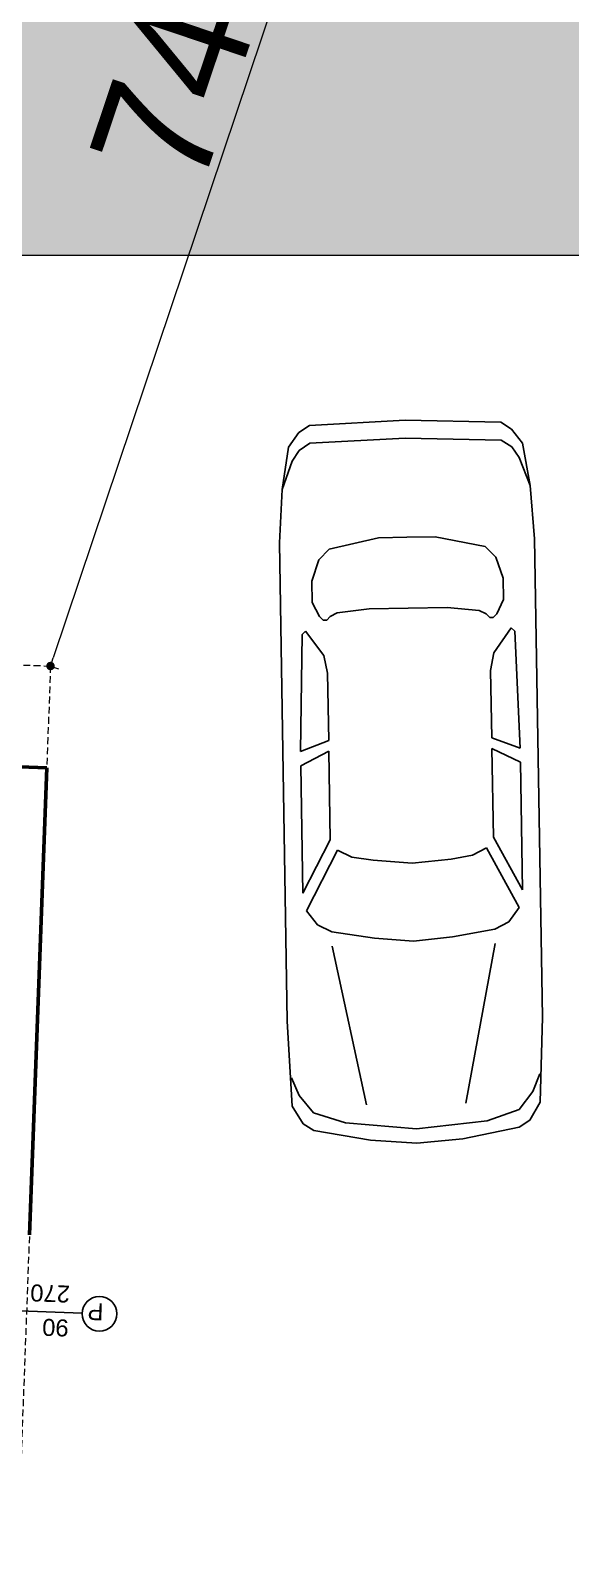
# Model space of a CAD drawing. Header units: centimetres. Extents: x 63871 to 181827, y -95930 to 42199.
# Drawn here: x 150944 to 151262, y 27476 to 28366 of the extents above; entities that cross this region are included whole.
import ezdxf

# ---------------------------------------------------------------- set-up
doc = ezdxf.new("R2010")
doc.units = ezdxf.units.CM
doc.linetypes.add('11-021_500-SatisOfisi_220512$0${ Diamond }', pattern=[12, 4, -2, 2, 2, -2])
for name, color, linetype, lineweight in [('A-WALL', 12, 'Continuous', 50), ('ARA SINIRLAR', 225, 'Continuous', 15), ('ARM_Pen_No__252', 8, 'Continuous', 18), ('İz DÜŞÜMÜ', 7, '11-021_500-SatisOfisi_220512$0${ Diamond }', 18), ('OLUK', 222, 'Continuous', 15)]:
    doc.layers.add(name, color=color, linetype=linetype, lineweight=lineweight)
for name, color, linetype in [('Bitirme - Duvar', 7, 'Continuous'), ('Dıış Ölçü', 140, 'Continuous'), ('furn', 7, 'Continuous')]:
    doc.layers.add(name, color=color, linetype=linetype)
doc.styles.add('OLUŞTURULMUŞ_STİL_1', font='Arial.ttf')
doc.styles.add('RomanS', font='')
doc.styles.get('RomanS').set_extended_font_data('Stylus BT')
doc.dimstyles.new('BÖYÜK', dxfattribs={"dimtxt": 70, "dimasz": 5, "dimexe": 5, "dimexo": 5, "dimgap": 2, "dimtad": 3, "dimdec": 0, "dimzin": 0, "dimdsep": 46, "dimtxsty": 'RomanS', "dimblk": 'DOT', "dimcen": 5, "dimadec": 0, "dimazin": 0, "dimtfac": 1, "dimtdec": 0, "dimtix": 1, "dimtofl": 0, "dimtmove": 1, "dimatfit": 0, "dimldrblk": 'DOT', "dimfxl": 10, "dimfxlon": 1, "dimtolj": 1, "dimtzin": 0, "dimarcsym": 0})

# ---------------------------------------------------------------- blocks, each defined once
blk = doc.blocks.new('HRD')
at = {"layer": 'A-WALL', "lineweight": 53}
for p, q in [((153819.63, 35417.48), (153819.63, 35692.48)), ((153869.84, 35417.48), (153819.63, 35417.48))]:
    blk.add_line(p, q, dxfattribs=at)
at = {"layer": 'Bitirme - Duvar', "color": 161, "linetype": 'Continuous', "lineweight": 25}
blk.add_line((153786.93, 35737.48), (153834.43, 35737.48), dxfattribs=at)
blk.add_circle((153776.71, 35737.48), 10.23, dxfattribs=at)
at = {"layer": 'İz DÜŞÜMÜ'}
blk.add_lwpolyline([(153819.63, 36347.48), (154419.63, 36347.49), (154419.63, 35292.49), (154159.63, 35292.49), (154159.63, 35357.48), (153819.63, 35357.48), (153819.63, 36347.48)], dxfattribs=at)
at = {"layer": 'Bitirme - Duvar', "linetype": 'Continuous', "char_height": 10, "attachment_point": 7, "style": 'OLUŞTURULMUŞ_STİL_1'}
for s, insert in [('\\A1;90', (153794.5, 35741.48)), ('\\A1;P', (153774.38, 35731.36)), ('\\A1;270', (153794.5, 35721.48))]:
    blk.add_mtext(s, dxfattribs=dict(at, insert=insert))
blk = doc.blocks.new('02PCAR03')
at = {"color": 0, "linetype": 'ByBlock'}
for p, q in [((-185, 35), (-197, 33)), ((-185, 35), (-193, 32)), ((-170, 36), (-185, 35)), ((-35, 36), (-170, 36)), ((-11, 35), (-35, 36)), ((-14, 33), (-19, 35)), ((-6, 32), (-11, 35)), ((-201, 30), (-203, 27)), ((-197, 33), (-201, 30)), ((-196, 30), (-198, 27)), ((-193, 32), (-196, 30)), ((-145, 29), (-144, 30)), ((-144, 30), (-111, 31)), ((-111, 31), (-114, 23)), ((-111, 23), (-107, 31)), ((-107, 31), (-71, 31)), ((-71, 31), (-86, 23)), ((-66, 30), (-83, 21)), ((-62, 27), (-66, 30)), ((-9, 29), (-14, 33)), ((-4, 29), (-6, 32)), ((-203, 27), (-204, 0)), ((-198, 27), (-199, 0)), ((-159, 27), (-165, 25)), ((-153, 27), (-159, 27)), ((-149, 25), (-153, 27)), ((-138, 24), (-145, 29)), ((-60, 23), (-62, 27)), ((-6, 20), (-9, 29)), ((-1, 13), (-4, 29)), ((-168, 22), (-171, 8)), ((-165, 25), (-168, 22)), ((-150, 20), (-149, 22)), ((-148, 24), (-149, 25)), ((-149, 22), (-148, 23)), ((-148, 23), (-148, 24)), ((-133, 23), (-138, 24)), ((-114, 23), (-133, 23)), ((-86, 23), (-111, 23)), ((-58, 11), (-60, 23)), ((-11, 14), (-56, 23)), ((-151, 11), (-150, 20)), ((-83, 21), (-81, 17)), ((-4, 0), (-6, 20)), ((-81, 17), (-80, 11)), ((0, 0), (-1, 13)), ((-151, 0), (-151, 11)), ((-80, 11), (-79, 0)), ((-57, 0), (-58, 11)), ((-171, 8), (-171, 0)), ((-203, -27), (-204, 0)), ((-198, -27), (-199, 0)), ((-171, -8), (-171, 0)), ((-151, 0), (-151, -11)), ((-80, -11), (-79, 0)), ((-57, 0), (-58, -11)), ((-4, 0), (-6, -20)), ((0, 0), (-1, -13)), ((-168, -22), (-171, -8)), ((-151, -11), (-150, -20)), ((-81, -17), (-80, -11)), ((-58, -11), (-60, -23)), ((-83, -21), (-81, -17)), ((-11, -14), (-56, -23)), ((-1, -13), (-4, -29)), ((-150, -20), (-149, -22)), ((-66, -30), (-83, -21)), ((-6, -20), (-9, -29)), ((-165, -25), (-168, -22)), ((-159, -27), (-165, -25)), ((-149, -25), (-153, -27)), ((-149, -22), (-148, -23)), ((-148, -24), (-149, -25)), ((-148, -23), (-148, -24)), ((-138, -24), (-145, -29)), ((-133, -23), (-138, -24)), ((-114, -23), (-133, -23)), ((-111, -31), (-114, -23)), ((-86, -23), (-111, -23)), ((-111, -23), (-107, -31)), ((-71, -31), (-86, -23)), ((-60, -23), (-62, -27)), ((-201, -30), (-203, -27)), ((-196, -30), (-198, -27)), ((-153, -27), (-159, -27)), ((-145, -29), (-144, -30)), ((-62, -27), (-66, -30)), ((-9, -29), (-14, -33)), ((-4, -29), (-6, -32)), ((-197, -33), (-201, -30)), ((-185, -35), (-197, -33)), ((-193, -32), (-196, -30)), ((-185, -35), (-193, -32)), ((-144, -30), (-111, -31)), ((-107, -31), (-71, -31)), ((-14, -33), (-19, -35)), ((-6, -32), (-11, -35)), ((-170, -36), (-185, -35)), ((-35, -36), (-170, -36)), ((-11, -35), (-35, -36))]:
    blk.add_line(p, q, dxfattribs=at)
blk = doc.blocks.new('_Dot')
at = {"color": 0, "linetype": 'ByBlock', "lineweight": -2}
blk.add_line((-0.5, 0), (-1, 0), dxfattribs=at)
at = {"color": 0, "linetype": 'ByBlock', "const_width": 0.5}
blk.add_lwpolyline([(-0.25, 0, 1), (0.25, 0, 1)], format="xyb", close=True, dxfattribs=at)
blk = doc.blocks.new('*D226')
at = {"layer": 'Defpoints', "color": 0, "transparency": 16777216}
for p in [(-5237.36, 12510.32, 0), (-5472.98, 11809.06), (-5472.98, 11809.06)]:
    blk.add_point(p, dxfattribs=at)
at = {"layer": 'Dıış Ölçü', "color": 0, "lineweight": -2, "transparency": 16777216}
for p, q in [((-5238.95, 12505.58), (-5471.39, 11813.8)), ((-5237.36, 12510.32), (-5232.62, 12508.72)), ((-5472.98, 11809.06), (-5468.24, 11807.47))]:
    blk.add_line(p, q, dxfattribs=at)
at = {"layer": 'Dıış Ölçü', "color": 0, "lineweight": -2, "transparency": 16777216, "xscale": 5, "yscale": 5, "zscale": 5}
for p, rotation in [((-5237.36, 12510.32), 71.42759934841736), ((-5472.98, 11809.06), 251.4275993484174)]:
    blk.add_blockref('_Dot', p, dxfattribs=dict(at, rotation=rotation))
at = {"layer": 'Dıış Ölçü', "color": 0, "transparency": 16777216, "insert": (-5392.86, 12172.36), "char_height": 70, "attachment_point": 5, "rotation": 71.4276, "style": 'RomanS'}
blk.add_mtext('\\A1;740', dxfattribs=at)
blk = doc.blocks.new('yerleşim planı')
at = {"layer": 'ARM_Pen_No__252'}
h = blk.add_hatch(dxfattribs=at)
h.set_pattern_fill('AR-HBONE', color=256, scale=0.51)
h.set_pattern_definition([(45, (-177987.134, -15156.517), (0, 73.27889), [155.448, -51.816]), (135, (-177950.495, -15119.877), (7e-15, 73.27889), [155.448, -51.816])])
h.paths.add_polyline_path([(-2142.28, 12350.54), (-6158.02, 12350.54), (-5113.15, 15429.31), (-2007.04, 15429.31)], flags=16)
h.paths.add_polyline_path([(-2155.45, 12050.81), (-2289.18, 9006.52), (-7230.37, 9110.99), (-6232.66, 12050.81)], flags=16)
h.paths.add_polyline_path([(-1993.99, 15726.33), (-2007.04, 15429.31), (-5113.15, 15429.31), (-2392.44, 23446.06), (-2901.07, 23669.61), (-7833.02, 9123.73), (-10553.48, 9181.25), (-10718.93, 8734.63), (588.09, 8496.02), (607.89, 8945.26), (-1738.17, 8994.87), (-1127.77, 22890.2), (-1668.84, 23128.02), (-1970.99, 15726.33)])
at = {"layer": 'ARA SINIRLAR'}
blk.add_line((-2155.45, 12050.81), (-6232.66, 12050.81), dxfattribs=at)
at = {"rotation": 177.873189238168}
blk.add_blockref('HRD', (149552.86, 41433.74), dxfattribs=at)
at = {"layer": 'furn', "linetype": 'Continuous', "xscale": 2.086125961570064, "yscale": 2.086125961570064, "zscale": 2.086125961570064, "rotation": 270.9296038315418}
blk.add_blockref('02PCAR03', (-5257.4, 11528.2), dxfattribs=at)
at = {"layer": 'Dıış Ölçü'}
dim = blk.add_aligned_dim(p1=(-5237.36, 12510.32, 0), p2=(-5472.98, 11809.06), distance=0, dimstyle='BÖYÜK', dxfattribs=at)
dim.commit()
dim.dimension.update_dxf_attribs({"geometry": '*D226', "text_midpoint": (-5392.86, 12172.36)})

msp = doc.modelspace()

# ---------------------------------------------------------------- block references
at = {"layer": 'OLUK'}
msp.add_blockref('yerleşim planı', (156428.79, 16182.58), dxfattribs=at)

doc.saveas('drawing.dxf')
